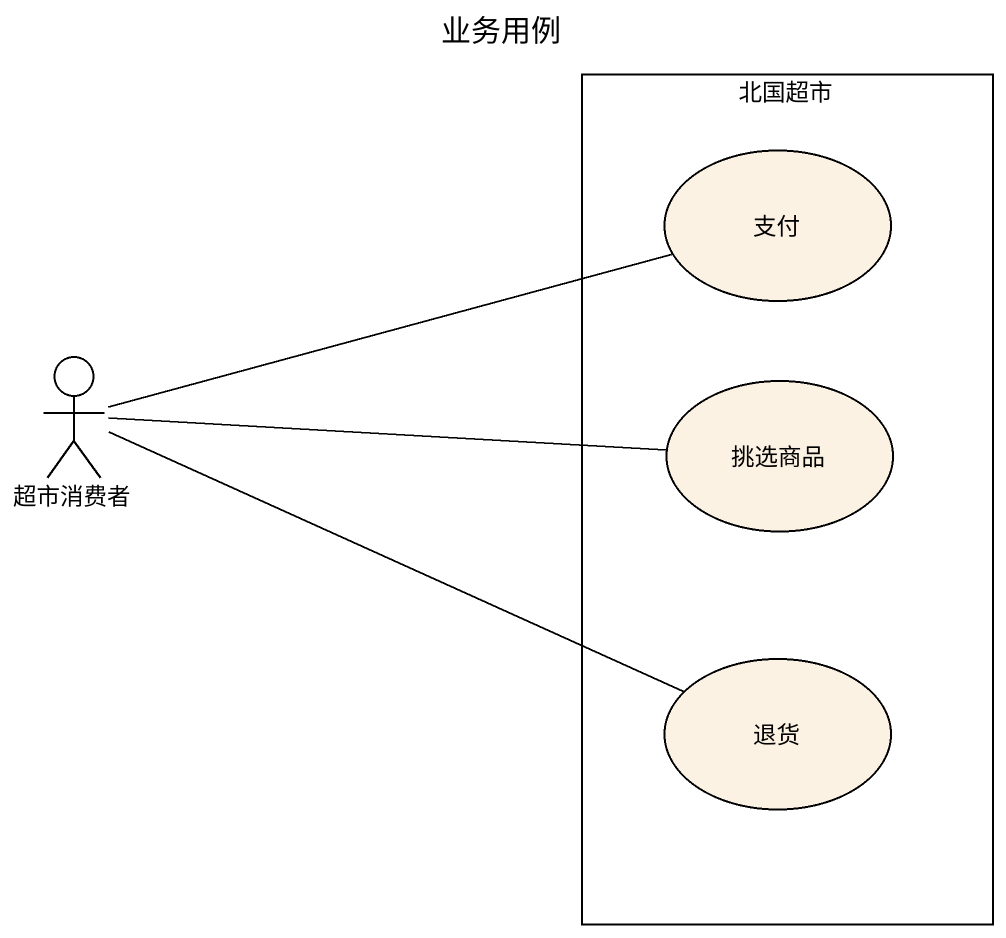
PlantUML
@startuml
title 业务用例
rectangle 北国超市 {
  usecase 支付
  usecase 挑选商品
  usecase 退货
}
actor 超市消费者
超市消费者 -right- 支付
超市消费者 -right- 挑选商品
超市消费者 -right- 退货
@enduml
